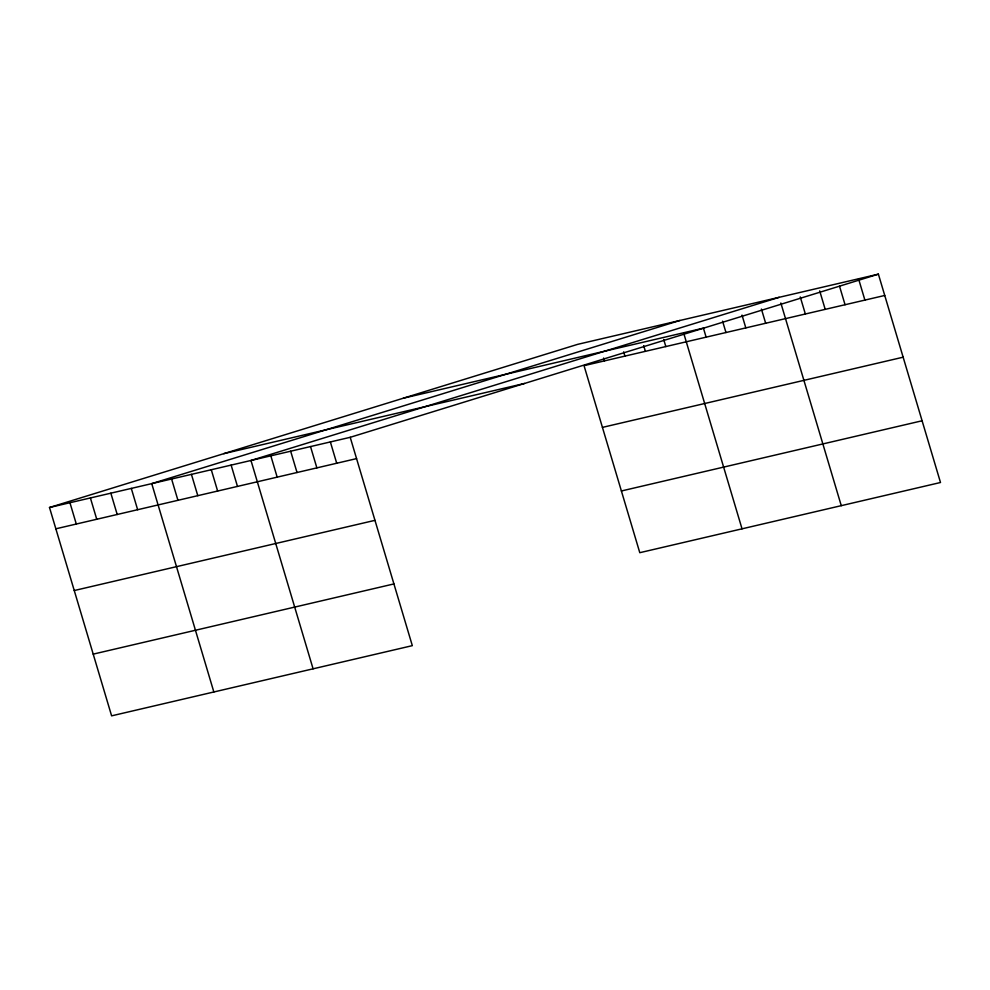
<?xml version="1.0" encoding="UTF-8"?>
<svg xmlns="http://www.w3.org/2000/svg" width="990" height="990" viewBox="0 0 990 990"><rect width="100%" height="100%" fill="white"/><g stroke="black" fill="none" stroke-linecap="round" stroke-linejoin="round"><path stroke-width="1.49" d="M49.5 507.499L350.213 437.308L412.323 645.653L111.61 715.844L49.5 507.499L577.677 344.347L878.39 274.156L940.5 482.501L639.788 552.692L584.038 365.657L884.738 295.466M679.92 320.475L151.742 483.627L213.852 691.985M779.155 297.322L250.977 460.474L313.088 668.819M350.213 437.308L878.39 274.156M403.375 398.19L704.088 327.987M223.802 453.655L524.502 383.464M55.848 528.808L356.561 458.618M602.44 427.383L903.14 357.192M74.25 590.535L374.963 520.344M621.386 490.978L922.098 420.775M93.209 654.13L393.921 583.927M858.54 278.784L864.901 300.106M839.545 286.259L845.052 304.734M819.695 290.887L825.202 309.363M800.266 296.951L805.353 314.003M780.85 303.002L841.265 505.667M761.421 309.053L765.666 323.26M742.005 315.105L745.817 327.9M722.576 321.168L725.967 332.529M703.581 328.643L706.118 337.157M683.731 333.271L742.03 528.833M663.708 339.459L665.824 346.574M643.686 345.659L645.381 351.339M623.663 351.858L624.925 356.115M603.64 358.046L604.482 360.892M330.363 441.936L336.711 463.246M310.514 446.564L316.874 467.886M290.664 451.205L297.025 472.515M270.827 455.833L277.175 477.155M231.128 465.102L237.476 486.412M211.278 469.73L217.639 491.052M191.429 474.371L197.79 495.681M171.592 478.999L177.94 500.309M131.299 488.404L137.647 509.726M110.843 493.181L117.204 514.491M90.399 497.958L96.748 519.267M69.944 502.722L76.304 524.044"/></g></svg>
